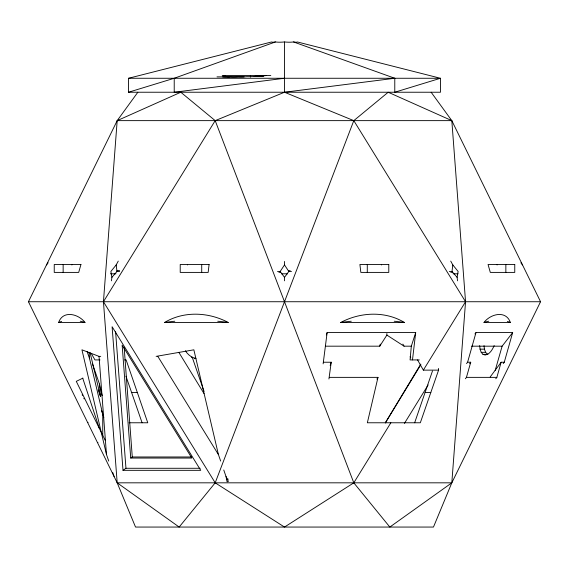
<?xml version="1.0" encoding="UTF-8"?>
<svg xmlns="http://www.w3.org/2000/svg" width="569" height="569" viewBox="0 0 569 569"><rect width="100%" height="100%" fill="white"/><g stroke="black" fill="none" stroke-linecap="round" stroke-linejoin="round"><path stroke-width="0.85" d="M137.854 92.235L117.186 120.635L103.444 301.734L117.186 482.825L135.529 527.058L433.471 527.058L451.814 482.825L540.55 301.734L451.814 120.635L431.146 92.235M451.814 482.825L465.556 301.734L451.814 120.635L388.193 92.235L353.804 120.635L215.196 482.825L179.157 527.058L117.186 482.825L28.45 301.734L117.186 120.635L180.807 92.235L215.196 120.635L353.804 482.825L389.843 527.058L451.814 482.825L117.186 482.825M187.528 264.983L187.585 264.485M323.135 363.854L327.132 332.573L415.697 332.573L412.489 359.921M328.925 378.997L331.222 362.233L323.654 362.233M419.31 359.921L410.078 359.921L411.323 346.18L415.697 332.573M457.561 280.823L457.106 277.338L452.014 271.47L452.803 264.919L450.74 261.107M111.439 280.823L111.894 277.338L110.87 271.47L116.197 264.919L118.26 261.107M457.106 277.338L458.13 271.47L452.803 264.919M329.444 377.368L377.994 377.368L367.354 422.774L420.32 422.774L438.564 370.135L438.564 368.435M325.39 346.18L379.758 346.18L380.248 344.117M71.893 264.983L72.028 264.485M466.523 363.605L467.59 362.233L475.983 332.573L512.669 332.573L504.276 362.233L503.209 363.605M465.371 378.755L466.445 377.368L470.727 362.233L467.59 362.233M495.784 378.755L496.858 377.368L501.14 362.233L504.276 362.233M490.186 376.963L501.14 362.233M495.194 370.419L502.121 346.18L512.669 332.573M326.357 334.977L327.132 332.573M330.176 365.469L331.222 362.233M414.652 422.774L432.468 371.009M494.184 345.625C492.398 349.579 489.881 354.309 485.165 355.035L482.96 354.345L481.21 352.332L480.058 349.16L479.66 345.625M58.628 322.467C62.995 309.877 78.579 313.924 85.001 322.467L58.628 322.467A258.724 94.667 71.7 0 1 61.651 321.478M385.391 422.689L420.754 364.11M385.305 423.002L420.84 364.701M390.86 422.774L353.804 482.825L284.5 527.058L215.196 482.825L103.444 301.734L215.196 120.635L284.5 92.235L394.779 78.266L394.779 92.235L440.456 78.266L440.456 92.235L128.544 92.235L128.544 78.266L271.697 41.942A12.411 1.259 -14.2 0 0 275.446 41.95A12.411 3.037 -6 0 0 284.5 41.95A12.411 3.037 6 0 0 293.554 41.95A12.411 1.259 14.2 0 0 297.31 41.95L440.456 78.266L128.544 78.266M417.561 359.921L423.343 370.135L465.556 301.734L353.804 120.635L284.5 92.235L284.5 41.942M404.424 423.4L428.13 384.978M379.758 346.18L386.877 335.091L386.877 333.541M376.884 379.096L377.994 377.368M277.516 271.47L280.176 271.47L284.5 264.919L284.5 261.456M284.5 280.823L284.5 277.338L288.824 271.47L291.484 271.47M46.487 264.919L48.102 262.8M474.93 333.939L475.983 332.573M469.66 363.605L470.727 362.233M111.894 277.338L116.986 271.47L116.197 264.919M483.999 322.467C490.421 313.924 506.005 309.877 510.372 322.467L483.999 322.467A258.724 94.667 -71.7 0 1 488.75 321.222M130.721 458.052L191.831 458.052L122.15 345.134L130.721 458.052L132.271 456.978L191.618 456.978M123.004 470.328L200.722 470.328L112.107 326.727L123.004 470.328L125.962 468.28L200.146 468.28M164.569 322.467C183.887 310.823 208.695 312.054 228.233 322.467L164.569 322.467A258.724 228.553 51.3 0 1 174.783 321.243M340.767 322.467C360.305 312.054 385.113 310.823 404.431 322.467L340.767 322.467A258.724 228.553 -51.3 0 1 351.265 321.243M82.918 378.101L76.282 381.358L105.165 440.306M128.544 92.235L174.221 78.266L275.446 41.942M226.377 479.688L227.678 479.297M156.134 356.372L193.858 349.814L218.418 454.574L220.665 461.068M450.833 272.437L452.583 272.131M278.917 272.43L280.659 272.131M288.412 270.837L290.162 270.552M116.915 270.837L119.547 270.446M266.648 75.478L265.012 75.698A18.364 4.495 -6 0 1 264.628 75.748A18.08 4.424 -6 0 1 255.858 76.267A18.037 4.417 -6 0 1 247.01 76.644A18.009 4.403 -6 0 1 238.326 76.865A17.988 4.403 -6 0 1 231 76.986L229.84 76.915A17.98 4.403 -6 0 1 222.692 76.9L222.621 76.9M284.5 78.266L174.221 92.235L174.221 78.266M87.59 422.418L88.074 422.383M222.216 75.478L270.801 75.478M254.172 76.41L263.483 76.41M216.995 76.872L244.137 76.872M117.186 120.635L451.814 120.635M116.986 271.47L119.646 271.47M449.354 271.47L452.014 271.47M110.457 273.796L115.948 273.796M281.413 273.796L287.601 273.796M453.031 273.796L458.017 273.796M28.45 301.734L540.55 301.734M386.877 335.091L404.068 346.18L411.323 346.18M471.552 346.18L502.121 346.18M480.058 349.16L484.432 349.16L485.592 352.332L487.896 354.515M481.21 352.332L485.592 352.332M482.96 354.345L487.349 354.345M108.743 461.068L106.488 454.574L81.936 349.814L99.034 356.372L100.72 356.372M99.995 359.921L94.945 359.921L91.325 353.527M124.611 359.921L126.126 359.921L147.762 422.774L129.092 422.774M423.343 370.135L438.564 370.135M466.445 377.368L496.858 377.368M131.61 392.51L137.349 392.51M425.071 392.51L430.811 392.51M226.547 479.162L228.318 479.162M97.463 442.568L97.975 442.597M196.006 358.413C191.568 357.695 187.706 354.523 185.387 350.76M194.15 358.527L195.096 358.726M293.554 41.942L394.779 78.266M191.497 357.197L191.924 357.474M520.898 262.8L522.513 264.919M280.176 271.47L284.5 277.338M284.5 264.919L288.824 271.47M157.819 356.372L218.418 454.574M178.822 352.325L204.008 393.535M402.888 344.117L404.068 346.18M410.078 356.692L410.775 357.901M226.007 476.495L228.411 481.395L227.081 481.794L226.007 476.495L223.759 470.001M82.142 394.758L82.477 395.455M83.835 398.229L84.169 398.926M192.215 357.254L204.072 391.472M125.955 376.194L142.094 422.774M92.534 364.082L99.454 384.047L102.207 395.661M87.05 351.379L89.618 358.797L102.74 414.225L102.74 435.363M98.181 389.872L100.471 396.479L99.454 384.047M112.676 472.434L114.085 476.495M101.581 410.754L103.821 417.433M82.725 378.2L99.433 428.606M496.972 264.485L497.107 264.983M90.073 352.581L100.471 396.479M381.415 264.485L381.472 264.983M484.027 345.625L484.432 349.16M89.091 352.311L89.618 358.797M115.599 331.77L125.962 468.28M99.034 356.372L106.488 454.574M124.17 347.446L132.271 456.978M505.855 264.485L505.855 272.402M367.282 264.485L367.282 272.402M250.403 75.478L250.403 77.128M201.718 264.485L201.718 272.402M63.145 264.485L63.145 272.402M229.286 76.879A18.578 4.545 -6 0 1 223.297 75.471M80.25 321.222A258.724 94.667 71.7 0 1 84.994 322.452M217.735 321.243A258.724 228.553 51.3 0 1 228.24 322.452M394.217 321.243A258.724 228.553 -51.3 0 1 404.438 322.452M507.349 321.478A258.724 94.667 -71.7 0 1 510.379 322.452M209.093 264.485L208.162 272.402L180.217 272.402L180.217 264.485L209.093 264.485M80.94 264.485L78.7 272.402L54.24 272.402L54.24 264.485L80.94 264.485M388.783 264.485L359.907 264.485L360.838 272.402L388.783 272.402L388.783 264.485M514.76 264.485L488.06 264.485L490.3 272.402L514.76 272.402L514.76 264.485"/></g></svg>
